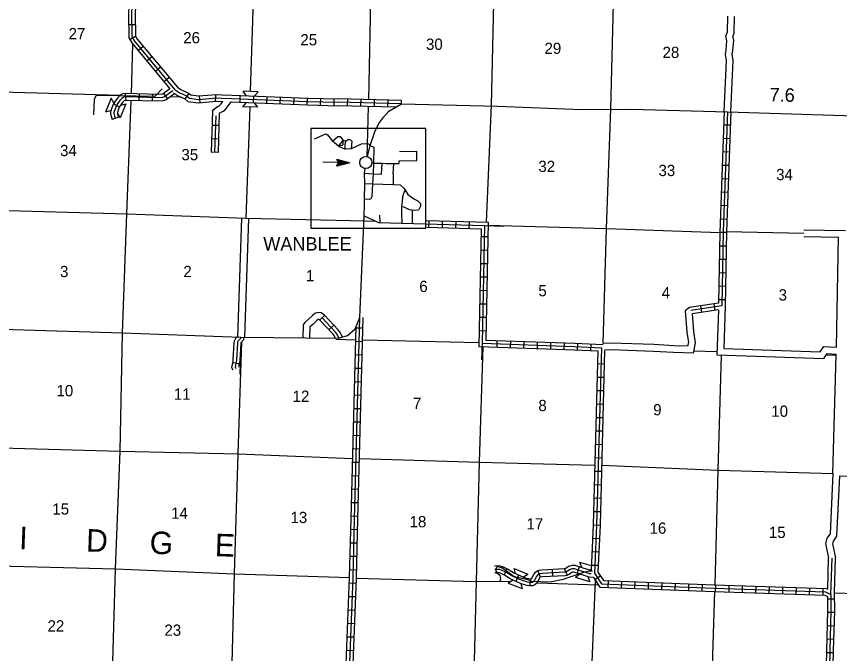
# Model space of a CAD drawing. Extents: x 570695 to 1136809, y 15625857 to 16134544.
# Drawn here: x 919895 to 956435, y 15816811 to 15845095 of the extents above; entities that cross this region are included whole.
import ezdxf

# ---------------------------------------------------------------- set-up
doc = ezdxf.new("R2010")
doc.units = 0
for name, color, linetype in [('L10', 7, 'Continuous'), ('L11', 7, 'Continuous'), ('L13', 7, 'Continuous'), ('L14', 7, 'Continuous'), ('L16', 7, 'Continuous'), ('L18', 7, 'Continuous'), ('L28', 7, 'Continuous'), ('L3', 7, 'Continuous'), ('L31', 7, 'Continuous'), ('L37', 7, 'Continuous'), ('L8', 7, 'Continuous'), ('L9', 7, 'Continuous')]:
    doc.layers.add(name, color=color, linetype=linetype)

msp = doc.modelspace()

# ---------------------------------------------------------------- linework, layer by layer
at = {"layer": 'L10'}
for p, q in [((955910, 15819672), (955952, 15821038)), ((956205, 15819512), (956253, 15821066))]:
    msp.add_line(p, q, dxfattribs=at)
for points in [[(928602, 15840886), (928659, 15840971), (928769, 15841070), (928853, 15841117), (928917, 15841146), (928930, 15841157), (928982, 15841216), (929053, 15841314)], [(928900, 15840800), (928988, 15840849), (929077, 15840889), (929140, 15840941), (929216, 15841028), (929422, 15841310)], [(951362, 15832237), (951296, 15830356)], [(933567, 15831834), (933420, 15831942), (933276, 15831947), (933145, 15831907), (933037, 15831822), (932852, 15831646), (932694, 15831509), (932625, 15831407), (932608, 15830825)], [(951056, 15832066), (950986, 15830067)], [(933368, 15831609), (933317, 15831645), (933316, 15831645), (933286, 15831636), (933233, 15831595), (933054, 15831424), (932922, 15831310), (932908, 15830822)], [(956134, 15824807), (956012, 15822128), (955873, 15821937), (955810, 15821693), (955952, 15821038)], [(956430, 15824694), (956307, 15822024), (956149, 15821807), (956118, 15821687), (956253, 15821066)]]:
    msp.add_lwpolyline(points, dxfattribs=at)
at = {"layer": 'L11'}
for points in [[(951311, 15840870), (951414, 15843129), (951372, 15843421), (951395, 15843596), (951432, 15844019), (951392, 15844215), (951461, 15844412), (951470, 15845102)], [(951611, 15840857), (951715, 15843144), (951674, 15843422), (951694, 15843562), (951735, 15844037), (951702, 15844194), (951761, 15844359), (951770, 15845093)], [(929891, 15836133), (929712, 15830861)], [(930191, 15836123), (930012, 15830851)], [(954849, 15835619), (956698, 15835586)], [(954844, 15835319), (956392, 15835291)], [(956296, 15830407), (956392, 15835291)], [(949777, 15832177), (949589, 15832032), (949652, 15831076), (949725, 15830619), (949690, 15830454), (949075, 15830473), (948185, 15830526), (946277, 15830593), (945945, 15830572)], [(949899, 15831892), (949950, 15831110), (950030, 15830611), (949930, 15830147), (949062, 15830174), (948171, 15830226), (946281, 15830293), (946008, 15830276)], [(951296, 15830356), (955580, 15830208), (955740, 15830437), (956296, 15830407)], [(950986, 15830067), (955732, 15829903), (955890, 15830128), (956290, 15830107)], [(956135, 15824807), (956264, 15829527), (956290, 15830107)], [(956430, 15824694), (961562, 15824527)]]:
    msp.add_lwpolyline(points, dxfattribs=at)
at = {"layer": 'L13'}
for p, q in [((924996, 15841665), (925057, 15843866)), ((926750, 15841541), (927165, 15841531)), ((930087, 15836138), (930264, 15841075)), ((951422, 15835545), (954847, 15835469)), ((934072, 15830766), (934967, 15830744)), ((935267, 15830737), (940427, 15830620)), ((949951, 15830243), (950990, 15830215)), ((955847, 15830067), (956288, 15830054)), ((943010, 15819956), (945721, 15819856))]:
    msp.add_line(p, q, dxfattribs=at)
for points in [[(940759, 15835957), (940978, 15841150), (941098, 15846364), (941322, 15851667), (941462, 15857015), (941690, 15862176), (941796, 15867465), (942024, 15872626), (942120, 15877883), (942268, 15883171), (942450, 15888501), (942497, 15893768), (942506, 15894850)], [(945945, 15830572), (946087, 15835684), (946277, 15840997), (946416, 15846244), (946579, 15851490), (946735, 15856770), (946846, 15861976), (947003, 15867273), (947207, 15872501), (947404, 15877747), (947552, 15883044), (947710, 15888399), (947832, 15892342)], [(935537, 15841400), (935648, 15846555), (935915, 15851899), (936012, 15857164), (936248, 15862324), (936396, 15867621), (936583, 15872825), (936695, 15878039), (936967, 15883291), (937048, 15888489)], [(930287, 15841771), (930441, 15846722), (930580, 15852011), (930703, 15857309), (930873, 15862496), (931046, 15867784), (931266, 15872962), (931404, 15878209), (931594, 15883522), (931656, 15885247)], [(872146, 15843426), (877570, 15843210), (882793, 15843008), (888049, 15842781), (893289, 15842587), (898539, 15842444), (903862, 15842240), (909212, 15842077), (914463, 15841950), (919752, 15841738), (924507, 15841601)], [(924138, 15815416), (924298, 15820577), (924503, 15825797), (924607, 15831037), (924788, 15836333), (924985, 15841365)], [(935467, 15838849), (935530, 15841100)], [(916002, 15836567), (919522, 15836477), (924788, 15836333), (930087, 15836138), (935388, 15836018), (935842, 15836003)], [(940828, 15835836), (946087, 15835684), (951121, 15835506)], [(929437, 15815253), (929579, 15820349), (929736, 15825679), (929899, 15830650)], [(940321, 15820014), (940451, 15825303), (940619, 15830433)], [(950907, 15819861), (951041, 15824946), (951200, 15830060)], [(914042, 15826141), (919203, 15825942), (924503, 15825797), (929736, 15825679), (934826, 15825476)], [(935126, 15825465), (940451, 15825303), (945572, 15825179)], [(945872, 15825170), (951041, 15824946), (956134, 15824807)], [(913880, 15820895), (919073, 15820711), (924298, 15820577), (929579, 15820349), (934687, 15820185)], [(934986, 15820160), (940259, 15820014), (941869, 15820023)], [(940020, 15812725), (940190, 15814733), (940321, 15820014)], [(945349, 15812596), (945382, 15814607), (945594, 15820050)], [(950593, 15812386), (950738, 15814369), (950899, 15819562)], [(956205, 15819512), (961418, 15819336)]]:
    msp.add_lwpolyline(points, dxfattribs=at)
at = {"layer": 'L16'}
msp.add_circle((935407, 15838614), 268, dxfattribs=at)
at = {"layer": 'L18'}
for p, q in [((930621, 15841756), (929959, 15841784)), ((930098, 15841581), (929959, 15841784)), ((930465, 15841566), (930621, 15841756)), ((924093, 15841466), (923855, 15840848)), ((924225, 15841255), (924093, 15841466)), ((924743, 15841215), (924504, 15840597)), ((924506, 15841148), (924743, 15841215)), ((930087, 15841281), (929929, 15841089)), ((930591, 15841061), (929929, 15841089)), ((930451, 15841266), (930591, 15841061)), ((924094, 15840915), (923855, 15840848)), ((924373, 15840806), (924504, 15840597)), ((945424, 15820700), (944905, 15820852)), ((944989, 15820626), (944905, 15820852)), ((941986, 15820584), (942602, 15820339)), ((942049, 15820351), (941986, 15820584)), ((945335, 15820511), (945419, 15820574)), ((942382, 15820204), (942602, 15820339)), ((944912, 15820336), (944710, 15820184)), ((945346, 15819998), (944710, 15820184)), ((945263, 15820219), (945346, 15819998)), ((941944, 15820069), (941728, 15819937)), ((941728, 15819937), (942344, 15819692)), ((942282, 15819921), (942344, 15819692))]:
    msp.add_line(p, q, dxfattribs=at)
at = {"layer": 'L28'}
for p, q in [((934119, 15838758), (934126, 15838757)), ((934213, 15838608), (933493, 15838627)), ((934113, 15838458), (934127, 15838457)), ((934129, 15838482), (934221, 15838480)), ((934135, 15838732), (934223, 15838730)), ((934146, 15838507), (934315, 15838502)), ((934151, 15838707), (934321, 15838702)), ((934162, 15838531), (934409, 15838525)), ((934167, 15838681), (934419, 15838675)), ((934178, 15838556), (934503, 15838548)), ((934183, 15838656), (934517, 15838647)), ((934195, 15838581), (934597, 15838570)), ((934199, 15838630), (934615, 15838620)), ((934211, 15838605), (934691, 15838593)), ((934387, 15838603), (934279, 15838606))]:
    msp.add_line(p, q, dxfattribs=at)
msp.add_lwpolyline([(934213, 15838608), (934118, 15838760), (934702, 15838595), (934110, 15838453)], close=True, dxfattribs=at)
at = {"layer": 'L3'}
for points in [[(935473, 15838874), (935598, 15839367), (935801, 15839969), (935988, 15840346), (936198, 15840640), (936431, 15840891), (936984, 15841215), (941249, 15841110), (944988, 15840964), (947179, 15840979), (951461, 15840864), (958518, 15840646)], [(919260, 15831215), (924607, 15831042), (929862, 15830856), (934196, 15830807), (934584, 15830937), (934935, 15831234), (935143, 15831736), (935331, 15836249), (935347, 15836748), (935346, 15836990), (935368, 15837673), (935350, 15838141), (935375, 15838348)]]:
    msp.add_lwpolyline(points, dxfattribs=at)
at = {"layer": 'L31'}
for p, q in [((934197, 15839337), (933929, 15839563)), ((934380, 15839598), (934197, 15839337)), ((934380, 15839598), (934512, 15839552)), ((934197, 15839337), (934484, 15839203)), ((935598, 15839367), (935754, 15839287)), ((935754, 15839287), (935748, 15838578)), ((937671, 15839094), (936897, 15839083)), ((937671, 15839006), (937671, 15839094)), ((935748, 15838578), (935674, 15838586)), ((935748, 15838578), (935733, 15838112)), ((936108, 15838100), (936123, 15838583)), ((936616, 15838101), (936648, 15838566)), ((935733, 15838112), (935702, 15837671)), ((936616, 15838101), (936618, 15837633)), ((935368, 15837673), (935702, 15837671)), ((935702, 15837671), (936618, 15837633)), ((937040, 15837036), (936986, 15836645)), ((936036, 15835943), (936021, 15836277)), ((937467, 15836494), (937455, 15835906)), ((937004, 15835919), (938068, 15835888))]:
    msp.add_line(p, q, dxfattribs=at)
msp.add_lwpolyline([(932963, 15835700), (938068, 15835699), (938068, 15840123), (932963, 15840123)], close=True, dxfattribs=at)
for points in [[(933123, 15839664), (933622, 15839881), (933704, 15839845), (933929, 15839563)], [(933929, 15839563), (934169, 15839772), (934261, 15839769), (934380, 15839598)], [(934380, 15839598), (934384, 15839493), (934378, 15839398), (934371, 15839383), (934345, 15839365), (934197, 15839337)], [(934484, 15839203), (934494, 15839411), (934512, 15839552)], [(934512, 15839552), (934632, 15839648), (934722, 15839612), (934779, 15839552), (934751, 15839211)], [(935598, 15839367), (935533, 15839419), (935409, 15839440), (935200, 15839421), (934751, 15839211), (934484, 15839203)], [(936879, 15838564), (936883, 15838686), (937673, 15838694), (937672, 15839006)], [(935748, 15838578), (936123, 15838583), (936306, 15838569), (936879, 15838564)], [(935350, 15838141), (935733, 15838112), (936108, 15838100)], [(935702, 15837671), (935667, 15837097), (935622, 15836998), (935554, 15836975), (935346, 15836990)], [(936618, 15837633), (936934, 15837614), (937096, 15837467), (937168, 15837373)], [(937168, 15837373), (937270, 15837187), (937564, 15836985), (937720, 15836905), (937825, 15836793), (937837, 15836668), (937740, 15836488), (937556, 15836477), (937349, 15836517), (937111, 15836633), (936986, 15836645)], [(937040, 15837036), (937107, 15837300), (937168, 15837373)], [(936986, 15836645), (936984, 15836337), (937004, 15835919)], [(935331, 15836249), (935963, 15835945), (937004, 15835919)]]:
    msp.add_lwpolyline(points, dxfattribs=at)
at = {"layer": 'L8'}
for p, q in [((924874, 15844736), (925172, 15844741)), ((924925, 15844073), (925183, 15844222)), ((925298, 15843578), (925527, 15843769)), ((925680, 15843119), (925909, 15843310)), ((926062, 15842661), (926291, 15842852)), ((926446, 15842204), (926675, 15842395)), ((924765, 15841370), (924738, 15841667)), ((926613, 15841440), (926434, 15841679)), ((927554, 15841672), (927370, 15841437)), ((925344, 15841356), (925352, 15841655)), ((925940, 15841340), (925948, 15841639)), ((928013, 15841568), (928037, 15841270)), ((928727, 15841623), (928723, 15841325)), ((929818, 15841592), (929805, 15841294)), ((930414, 15841567), (930401, 15841269)), ((931010, 15841542), (930997, 15841244)), ((931606, 15841517), (931593, 15841219)), ((932202, 15841491), (932189, 15841193)), ((932798, 15841466), (932786, 15841168)), ((933392, 15841451), (933385, 15841153)), ((933988, 15841437), (933981, 15841139)), ((936987, 15841365), (934186, 15841433)), ((934594, 15841117), (934601, 15841415)), ((935190, 15841102), (935197, 15841401)), ((935786, 15841088), (935794, 15841386)), ((936383, 15841073), (936390, 15841372)), ((936983, 15841215), (936987, 15841357)), ((924462, 15841066), (924202, 15841212)), ((936738, 15841071), (934178, 15841133)), ((924428, 15840621), (924147, 15840521)), ((928602, 15840886), (928543, 15839067)), ((928746, 15840680), (928693, 15839062)), ((928900, 15840800), (928843, 15839057)), ((951311, 15840869), (951120, 15835506)), ((951611, 15840858), (951422, 15835545)), ((928881, 15840250), (928583, 15840260)), ((951589, 15840262), (951291, 15840273)), ((928861, 15839654), (928563, 15839663)), ((951568, 15839666), (951269, 15839676)), ((928842, 15839057), (928544, 15839067)), ((951546, 15839070), (951248, 15839080)), ((951525, 15838473), (951227, 15838484)), ((951504, 15837877), (951206, 15837888)), ((951483, 15837281), (951185, 15837291)), ((951462, 15836685), (951164, 15836695)), ((938099, 15836037), (940830, 15835955)), ((938201, 15836033), (938192, 15835735)), ((938798, 15836015), (938789, 15835717)), ((939394, 15835997), (939385, 15835699)), ((939990, 15835979), (939981, 15835681)), ((940830, 15835955), (940728, 15830729)), ((951440, 15836088), (951142, 15836099)), ((938118, 15835736), (940525, 15835664)), ((940525, 15835664), (940423, 15830440)), ((951420, 15835498), (951122, 15835504)), ((951422, 15835545), (951362, 15832237)), ((940817, 15835305), (940519, 15835311)), ((951409, 15834898), (951111, 15834904)), ((940805, 15834709), (940507, 15834714)), ((940794, 15834112), (940495, 15834118)), ((951399, 15834302), (951100, 15834307)), ((951388, 15833705), (951089, 15833711)), ((940782, 15833516), (940484, 15833521)), ((940770, 15832919), (940472, 15832925)), ((951377, 15833109), (951079, 15833114)), ((940759, 15832323), (940460, 15832328)), ((950325, 15831957), (950280, 15832252)), ((950914, 15832046), (950870, 15832341)), ((951366, 15832512), (951068, 15832518)), ((933358, 15831620), (933577, 15831823)), ((951056, 15832066), (949899, 15831892)), ((940747, 15831726), (940449, 15831732)), ((933765, 15831184), (933983, 15831387)), ((935279, 15831252), (934981, 15831260)), ((940735, 15831130), (940437, 15831136)), ((941225, 15830711), (941215, 15830413)), ((935264, 15830656), (934965, 15830664)), ((941821, 15830691), (941811, 15830393)), ((942418, 15830670), (942407, 15830372)), ((943014, 15830650), (943004, 15830352)), ((943610, 15830629), (943600, 15830331)), ((944206, 15830609), (944196, 15830311)), ((944804, 15830587), (944790, 15830289)), ((945400, 15830560), (945386, 15830262)), ((935248, 15830059), (934949, 15830067)), ((945990, 15829660), (945692, 15829668)), ((935232, 15829463), (934933, 15829471)), ((935216, 15828866), (934918, 15828874)), ((945975, 15829064), (945676, 15829072)), ((935200, 15828270), (934902, 15828278)), ((945959, 15828467), (945661, 15828475)), ((945943, 15827871), (945645, 15827879)), ((935184, 15827674), (934886, 15827682)), ((935168, 15827077), (934870, 15827085)), ((945927, 15827274), (945629, 15827282)), ((945911, 15826678), (945613, 15826686)), ((935152, 15826481), (934854, 15826489)), ((945895, 15826082), (945597, 15826090)), ((935136, 15825884), (934838, 15825892)), ((935120, 15825288), (934822, 15825296)), ((945880, 15825485), (945581, 15825493)), ((945864, 15824889), (945566, 15824897)), ((935104, 15824692), (934806, 15824700)), ((945848, 15824292), (945550, 15824300)), ((935088, 15824095), (934790, 15824103)), ((935072, 15823499), (934774, 15823507)), ((945832, 15823696), (945534, 15823704)), ((945816, 15823100), (945518, 15823108)), ((935056, 15822902), (934758, 15822910)), ((935041, 15822306), (934743, 15822314)), ((945800, 15822501), (945502, 15822514)), ((935025, 15821710), (934727, 15821717)), ((945775, 15821905), (945477, 15821918)), ((945749, 15821309), (945451, 15821321)), ((935010, 15821113), (934712, 15821121)), ((934994, 15820517), (934696, 15820525)), ((941666, 15820569), (941539, 15820299)), ((943047, 15820477), (943145, 15820195)), ((943681, 15820537), (943697, 15820239)), ((944225, 15820564), (944342, 15820290)), ((944875, 15820663), (944794, 15820376)), ((945724, 15820713), (945426, 15820725)), ((934489, 15815073), (934687, 15820185)), ((934782, 15814889), (934986, 15820160)), ((942188, 15820285), (942063, 15820014)), ((942715, 15820109), (942665, 15819815)), ((945824, 15820245), (945574, 15820082)), ((934976, 15819919), (934678, 15819930)), ((946158, 15820039), (946147, 15819740)), ((946754, 15820016), (946743, 15819718)), ((947350, 15819994), (947339, 15819696)), ((947946, 15819971), (947935, 15819673)), ((948543, 15819949), (948531, 15819651)), ((949139, 15819927), (949128, 15819629)), ((949735, 15819904), (949724, 15819606)), ((950331, 15819882), (950320, 15819584)), ((950927, 15819860), (950917, 15819562)), ((951523, 15819841), (951513, 15819542)), ((952119, 15819821), (952109, 15819523)), ((952715, 15819802), (952706, 15819504)), ((953312, 15819782), (953302, 15819484)), ((953908, 15819763), (953898, 15819465)), ((954504, 15819744), (954494, 15819445)), ((955100, 15819724), (955091, 15819426)), ((955697, 15819705), (955687, 15819407)), ((934953, 15819322), (934655, 15819334)), ((956203, 15819228), (955905, 15819227)), ((934930, 15818726), (934632, 15818738)), ((956203, 15818627), (955905, 15818635)), ((934907, 15818130), (934608, 15818142)), ((956187, 15818031), (955889, 15818038)), ((934883, 15817534), (934585, 15817545)), ((956172, 15817434), (955873, 15817442)), ((934860, 15816938), (934562, 15816949)), ((956156, 15816838), (955858, 15816845))]:
    msp.add_line(p, q, dxfattribs=at)
for points in [[(924925, 15846573), (924865, 15845214), (924882, 15844145), (925011, 15843922), (926708, 15841885)], [(926940, 15841840), (925134, 15844008), (925032, 15844186), (925015, 15845212), (925078, 15846622)], [(925227, 15846616), (925165, 15845210), (925181, 15844227), (925258, 15844094), (927042, 15841952)], [(926357, 15841887), (926037, 15841537), (923562, 15841582), (923417, 15841565), (923344, 15841401), (923319, 15840733)], [(926708, 15841885), (926404, 15841657), (926356, 15841641), (926189, 15841633), (924770, 15841671), (924624, 15841658), (924494, 15841594), (924374, 15841469), (924270, 15841335), (924189, 15841191), (924129, 15841037), (924087, 15840909), (924076, 15840851), (924073, 15840770), (924111, 15840622), (924147, 15840521)], [(926838, 15841795), (926474, 15841522), (926383, 15841493), (926191, 15841483), (924775, 15841521), (924665, 15841511), (924583, 15841471), (924487, 15841371), (924395, 15841252), (924325, 15841127), (924270, 15840986), (924233, 15840871), (924225, 15840834), (924224, 15840786), (924254, 15840665), (924288, 15840571)], [(926922, 15841671), (926544, 15841387), (926411, 15841344), (926192, 15841333), (924780, 15841371), (924706, 15841364), (924673, 15841348), (924601, 15841273), (924521, 15841169), (924461, 15841062), (924411, 15840936), (924378, 15840833), (924375, 15840816), (924374, 15840803), (924398, 15840709), (924429, 15840621)], [(926873, 15841704), (927045, 15841586), (927369, 15841436), (927510, 15841326), (927965, 15841264), (928617, 15841317)], [(926940, 15841840), (927120, 15841717), (927448, 15841565), (927570, 15841469), (927969, 15841414), (928771, 15841480), (929013, 15841464), (929463, 15841458), (932818, 15841316), (934182, 15841283)], [(927042, 15841952), (927194, 15841848), (927527, 15841694), (927631, 15841612), (927973, 15841565), (928770, 15841631), (929019, 15841614), (929467, 15841608), (932823, 15841466), (934186, 15841433)], [(928617, 15841317), (928772, 15841330), (929007, 15841314), (929053, 15841314)], [(929422, 15841310), (932813, 15841166), (934178, 15841133)], [(929422, 15841310), (932813, 15841166), (934178, 15841133)], [(936984, 15841215), (934182, 15841283)], [(951461, 15840864), (951272, 15835550), (951212, 15832242), (949838, 15832034)], [(937004, 15835919), (940678, 15835809), (940575, 15830584), (944673, 15830444), (945861, 15830389), (945651, 15822516), (945560, 15820376), (945871, 15819900), (950868, 15819713), (955815, 15819552), (956053, 15819436), (956056, 15818727), (956009, 15816928), (955944, 15814262), (955883, 15812296), (955864, 15811985), (955835, 15811603), (955828, 15810819), (955700, 15807488), (955578, 15804324), (955560, 15803724)], [(940678, 15835809), (941531, 15835787)], [(951121, 15835506), (951064, 15832371), (949777, 15832177)], [(934370, 15830865), (934233, 15831105), (934179, 15831178), (933567, 15831834)], [(915194, 15815563), (921258, 15815375), (924081, 15815267), (927246, 15815181), (934633, 15814918), (934836, 15820164), (934904, 15822788), (935143, 15831736)], [(934057, 15830809), (933981, 15830942), (933948, 15830987), (933368, 15831609)], [(934225, 15830817), (934107, 15831023), (934064, 15831083), (933467, 15831722)], [(934986, 15820160), (935054, 15822784), (935293, 15831732)], [(934686, 15820185), (934754, 15822792), (934983, 15831349)], [(940728, 15830729), (944679, 15830593), (945944, 15830535)], [(940423, 15830440), (944667, 15830294), (945707, 15830246)], [(940575, 15830584), (940547, 15829852)], [(945707, 15830246), (945502, 15822522), (945415, 15820494)], [(946008, 15830276), (945801, 15822511), (945712, 15820418), (945954, 15820047), (950873, 15819863), (955852, 15819701), (955910, 15819672)], [(956053, 15819436), (956103, 15821052)], [(945415, 15820494), (945378, 15820497), (944882, 15820662), (944695, 15820714), (944548, 15820723), (944407, 15820681), (944289, 15820593), (944235, 15820569), (944216, 15820566), (943221, 15820513), (943092, 15820493), (943015, 15820466), (942951, 15820425), (942896, 15820377), (942851, 15820317), (942760, 15820129), (942745, 15820115), (942705, 15820112), (942635, 15820124), (942546, 15820147), (942451, 15820177), (942258, 15820254), (941961, 15820392), (941699, 15820554), (941483, 15820656), (941384, 15820686), (941269, 15820699), (941124, 15820697)], [(945404, 15820344), (945348, 15820349), (944838, 15820519), (944670, 15820566), (944566, 15820572), (944475, 15820545), (944365, 15820462), (944279, 15820425), (944234, 15820417), (943237, 15820364), (943128, 15820347), (943082, 15820331), (943042, 15820305), (943007, 15820274), (942980, 15820238), (942882, 15820035), (942805, 15819970), (942698, 15819961), (942604, 15819977), (942504, 15820002), (942401, 15820035), (942198, 15820116), (941889, 15820259), (941627, 15820422), (941430, 15820516), (941354, 15820538), (941261, 15820549), (941126, 15820547)], [(945471, 15820463), (945271, 15820460), (945070, 15820408), (944370, 15820171), (944164, 15820104), (943593, 15819981), (942760, 15820016), (942612, 15820088), (941991, 15820216), (941649, 15820469), (941437, 15820609), (941239, 15820674), (941168, 15820543), (941222, 15820399), (941360, 15820287), (941388, 15820111), (941351, 15820020)], [(945506, 15820186), (945318, 15820200), (944794, 15820375), (944645, 15820417), (944583, 15820421), (944544, 15820409), (944440, 15820331), (944324, 15820281), (944253, 15820267), (943252, 15820214), (943165, 15820201), (943148, 15820195), (943133, 15820185), (943117, 15820171), (943108, 15820160), (943003, 15819942), (942901, 15819854), (942820, 15819820), (942691, 15819810), (942572, 15819830), (942463, 15819858), (942350, 15819894), (942139, 15819978), (941818, 15820127), (941555, 15820290), (941376, 15820375), (941324, 15820391), (941254, 15820399), (941128, 15820397)], [(945506, 15820186), (945788, 15819753), (950862, 15819563), (955778, 15819403), (955904, 15819342)], [(956203, 15819512), (956206, 15818726), (956159, 15816924), (956093, 15814229)], [(955904, 15819342), (955906, 15818729), (955859, 15816932), (955794, 15814266), (955733, 15812303), (955714, 15811996), (955685, 15811609), (955678, 15810823), (955550, 15807494), (955428, 15804329), (955414, 15803879)]]:
    msp.add_lwpolyline(points, dxfattribs=at)
at = {"layer": 'L9'}
for p, q in [((929838, 15830856), (929987, 15830846)), ((929490, 15829737), (929783, 15829682))]:
    msp.add_line(p, q, dxfattribs=at)
for points in [[(929686, 15830862), (929626, 15830793), (929591, 15830743), (929566, 15830682), (929552, 15830607), (929507, 15829866), (929495, 15829771), (929447, 15829510), (929494, 15829407)], [(929838, 15830856), (929835, 15830804), (929744, 15830701), (929723, 15830671), (929711, 15830639), (929701, 15830589), (929657, 15829852), (929643, 15829747), (929603, 15829530), (929630, 15829469)], [(929988, 15830854), (929981, 15830744), (929862, 15830608), (929856, 15830599), (929855, 15830597), (929850, 15830571), (929806, 15829838), (929792, 15829724), (929759, 15829549), (929767, 15829532)], [(929850, 15830477), (929808, 15829216)]]:
    msp.add_lwpolyline(points, dxfattribs=at)

# ---------------------------------------------------------------- texts
at = {"layer": 'L14'}
for s, p in [('27', (922211, 15844084)), ('26', (927298, 15843902)), ('25', (932500, 15843811)), ('30', (938076, 15843612)), ('29', (943337, 15843431)), ('28', (948577, 15843250)), ('34', (921831, 15838893)), ('35', (927219, 15838711)), ('32', (943065, 15838189)), ('33', (948397, 15838008)), ('34', (953621, 15837827)), ('3', (921828, 15833522)), ('2', (927302, 15833522)), ('1', (932743, 15833335)), ('6', (937779, 15832861)), ('5', (943065, 15832672)), ('4', (948539, 15832578)), ('3', (953731, 15832483)), ('10', (921671, 15828232)), ('11', (926877, 15828079)), ('12', (932155, 15827985)), ('7', (937496, 15827668)), ('8', (943065, 15827573)), ('9', (948162, 15827385)), ('10', (953407, 15827322)), ('15', (921489, 15822981)), ('14', (926759, 15822792)), ('13', (932061, 15822603)), ('18', (937346, 15822414)), ('17', (942537, 15822319)), ('16', (948000, 15822130)), ('15', (953298, 15821942)), ('22', (921273, 15817788)), ('23', (926464, 15817599))]:
    msp.add_text(s, height=500, rotation=359.9992, dxfattribs=at).set_placement(p)
at = {"layer": 'L16'}
msp.add_text('WANBLEE', height=600, rotation=359.9992, dxfattribs=at).set_placement((930853, 15834699))
at = {"layer": 'L28'}
msp.add_text('7.6', height=600, rotation=358.6103, dxfattribs=at).set_placement((953325, 15841327))
at = {"layer": 'L37'}
msp.add_text('R     I       D     G     E', height=999.97, rotation=357.9416, dxfattribs=at).set_placement((917181, 15821551))

doc.saveas('drawing.dxf')
